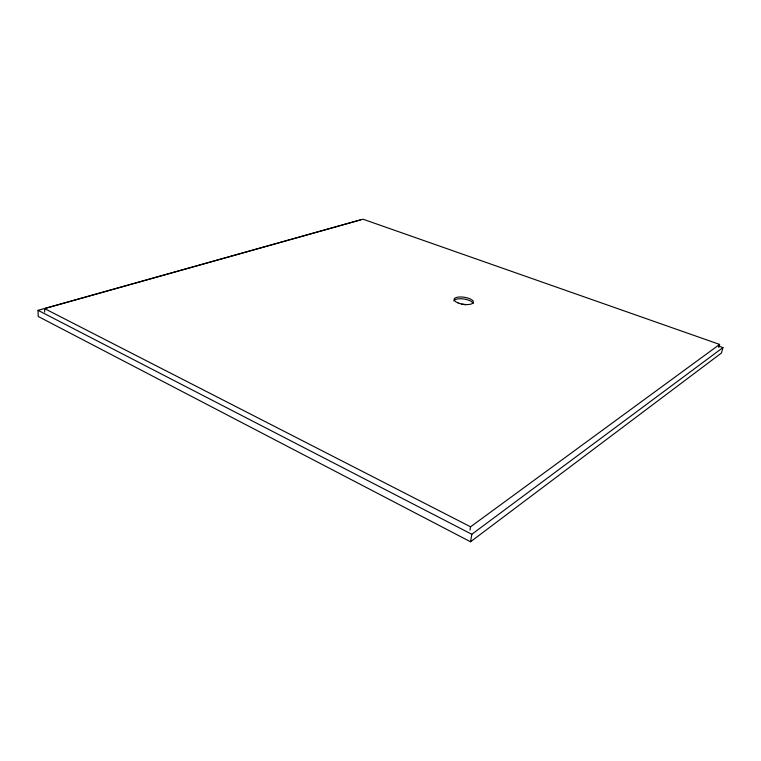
<?xml version="1.0" encoding="UTF-8"?>
<svg xmlns="http://www.w3.org/2000/svg" width="761" height="761" viewBox="0 0 761 761"><rect width="100%" height="100%" fill="white"/><g stroke="black" fill="none" stroke-linecap="round" stroke-linejoin="round"><path stroke-width="1.14" d="M469.994 530.122L470.564 526.802L719.621 344.419L363.064 219.216L44.604 308.605L44.68 312.115M360.381 219.881L38.05 310.326L38.202 316.462L470.526 541.784L471.83 534.289L722.95 347.568L718.47 345.998M718.803 347.511L719.621 344.419M722.95 347.568L721.504 352.98L470.526 541.784M44.604 308.605L470.564 526.802M38.05 310.326L471.83 534.289M461.784 304.181A9.731 3.615 8.6 0 1 465.589 304.828M453.889 300.871A9.76 3.577 8.6 0 1 463.573 298.959A9.76 3.577 8.6 0 1 473.095 303.449M458.084 302.935A9.76 3.558 8.6 0 0 473.371 302.393A9.76 3.558 8.6 0 0 459.815 296.971A9.76 3.558 8.6 0 0 458.084 302.935"/></g></svg>
